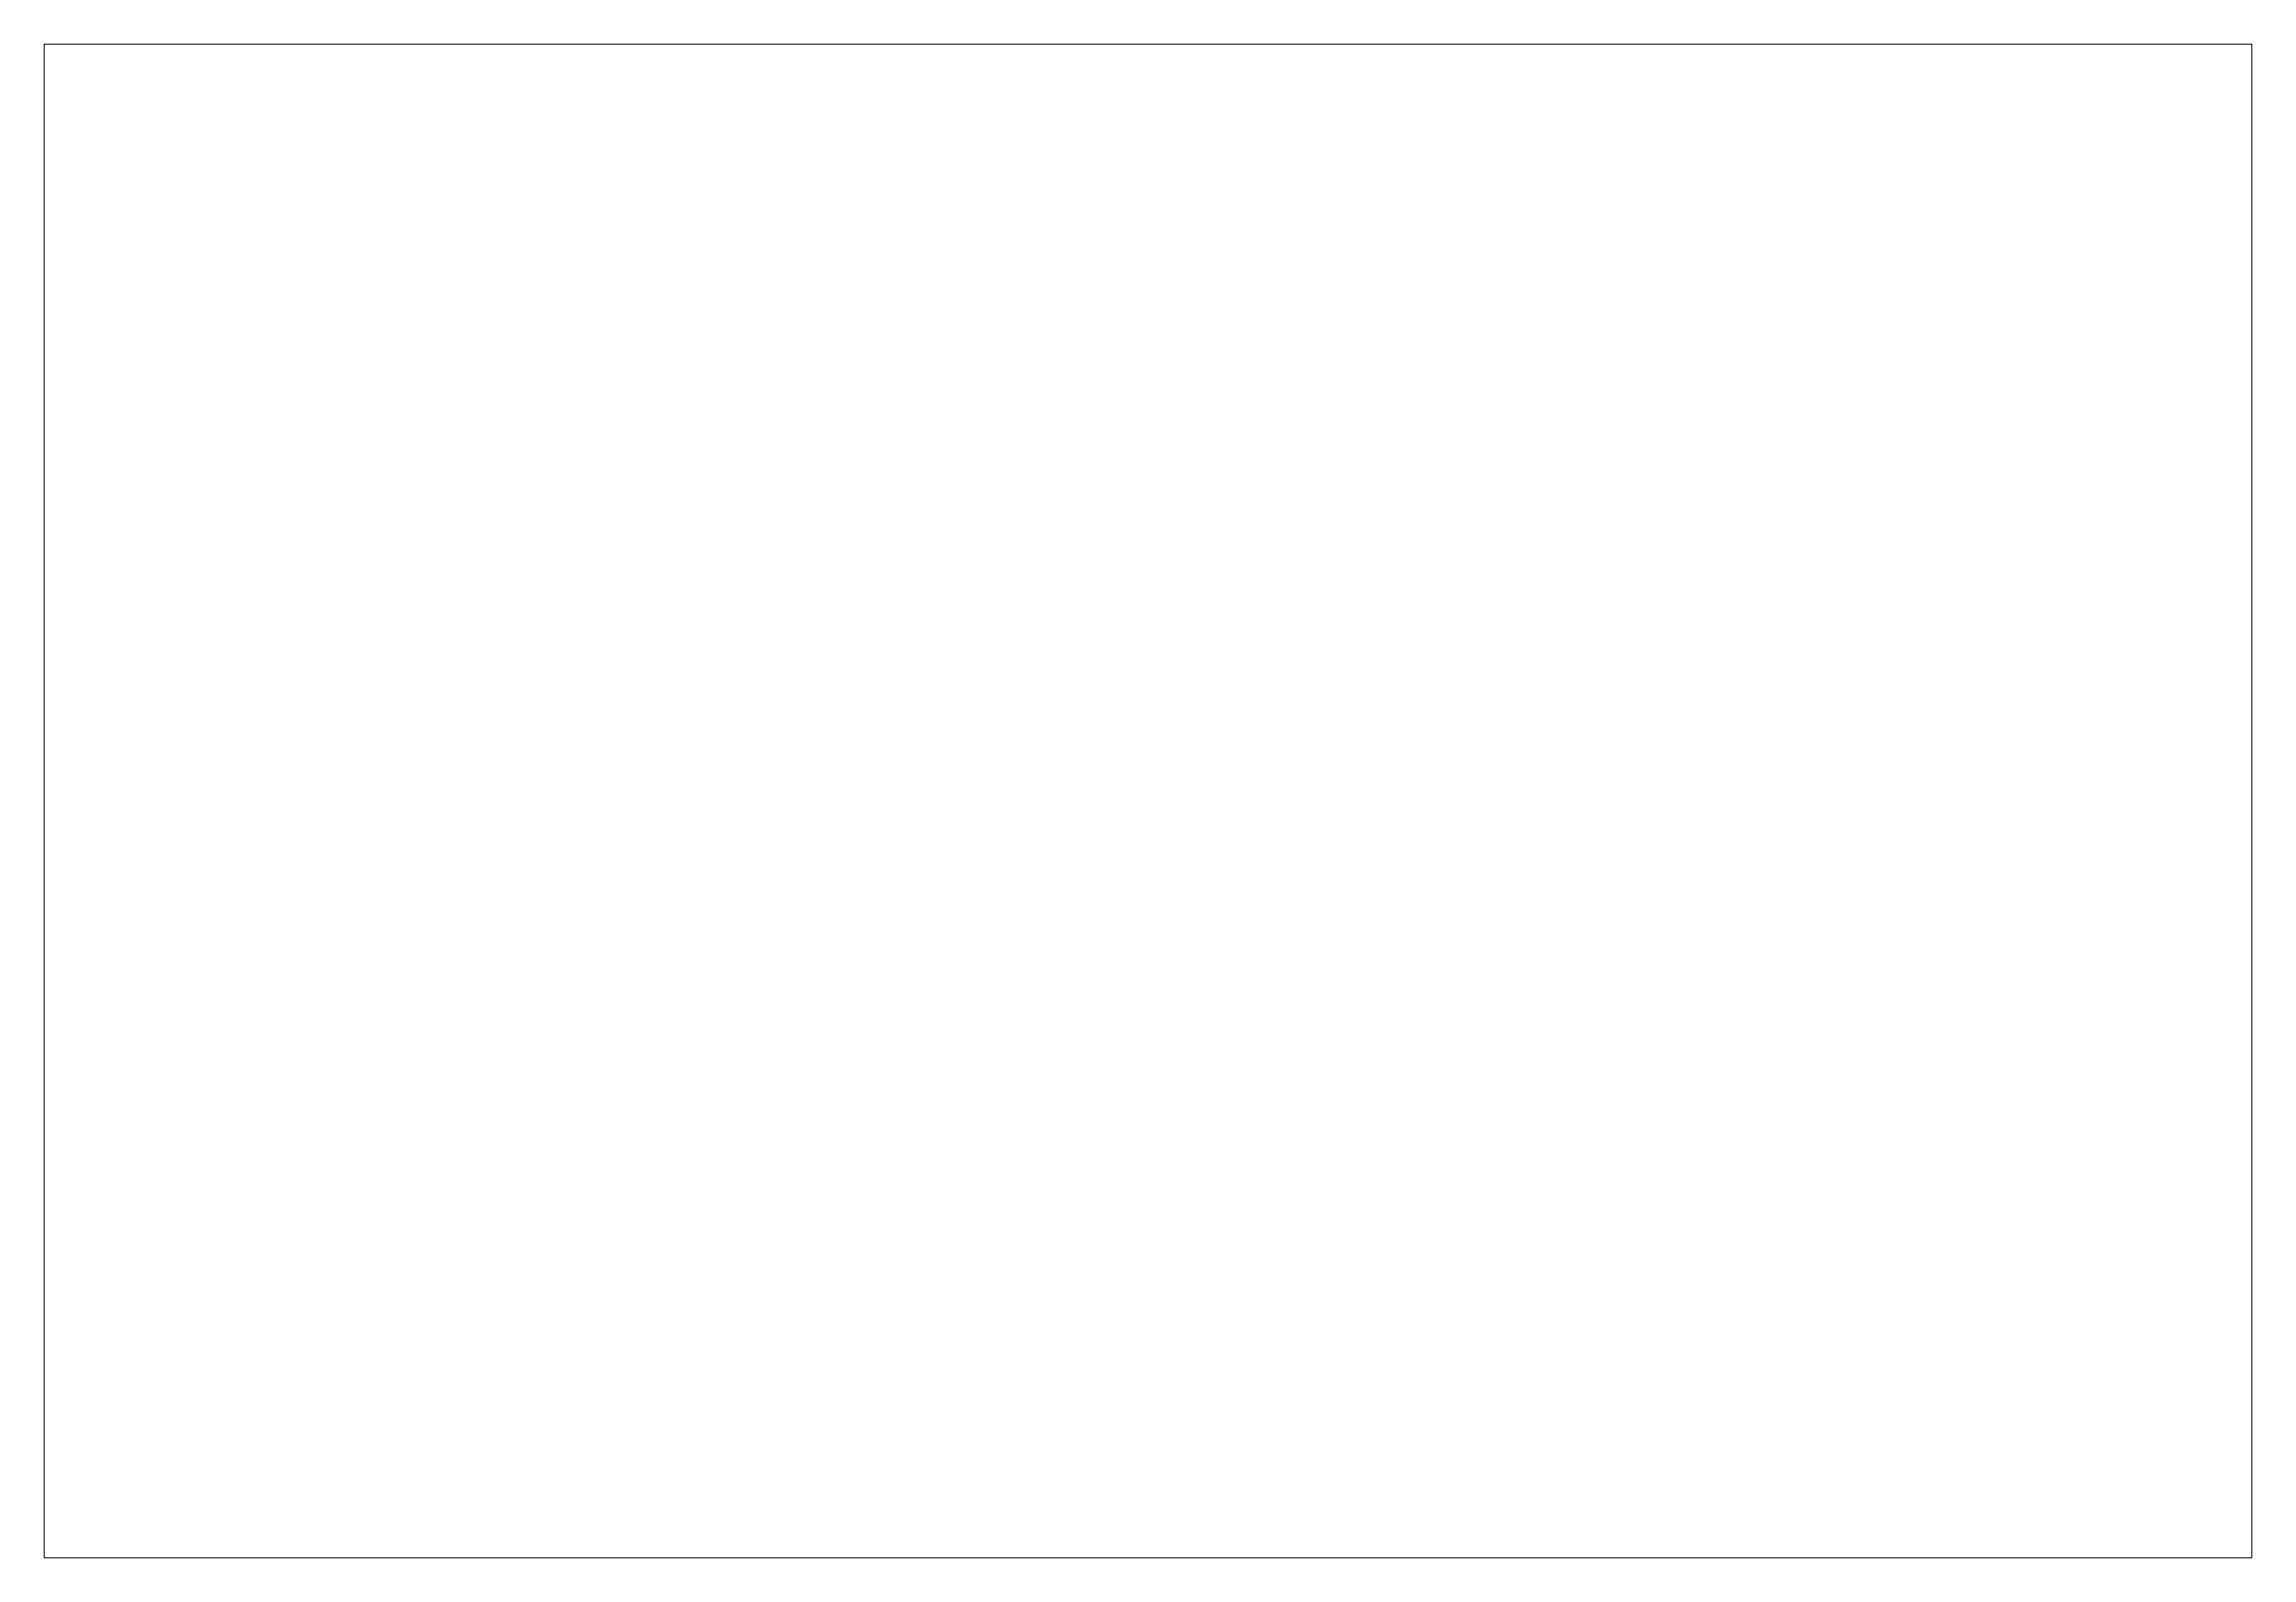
# Paper-space layout 'ISO A1' of a CAD drawing. Header units: millimetres. Extents: x 4 to 781, y 0 to 533.
# The model-space entities are those that its viewports show. They can reach past a viewport. Long polylines and large blocks are cut down to what shows.
import ezdxf

# ---------------------------------------------------------------- set-up
doc = ezdxf.new("R2010")
doc.units = ezdxf.units.MM
doc.header["$MEASUREMENT"] = 0
doc.layers.add('D-EX-PSPACE', color=7, linetype='Continuous')
doc.layers.add('PLATE', color=190, linetype='Continuous', lineweight=20)
doc.styles.add('style1', font='romans.shx', dxfattribs={"width": 0.9, "height": 300})

msp = doc.modelspace()

# ---------------------------------------------------------------- texts
at = {"layer": 'PLATE', "color": 2, "ltscale": 20, "insert": (184572.8552, -10153.6575), "char_height": 125, "attachment_point": 1, "style": 'style1'}
msp.add_mtext('\\A1;', dxfattribs=at)

psp = doc.layouts.new('ISO A1')

# ---------------------------------------------------------------- viewports
at = {"layer": 'D-EX-PSPACE'}
psp.add_viewport(center=(392.52, 266.29), size=(777.01, 532.5842), view_center_point=(204482.6893, -10748.43), view_height=29192.991638, dxfattribs=at)

doc.saveas('drawing.dxf')
